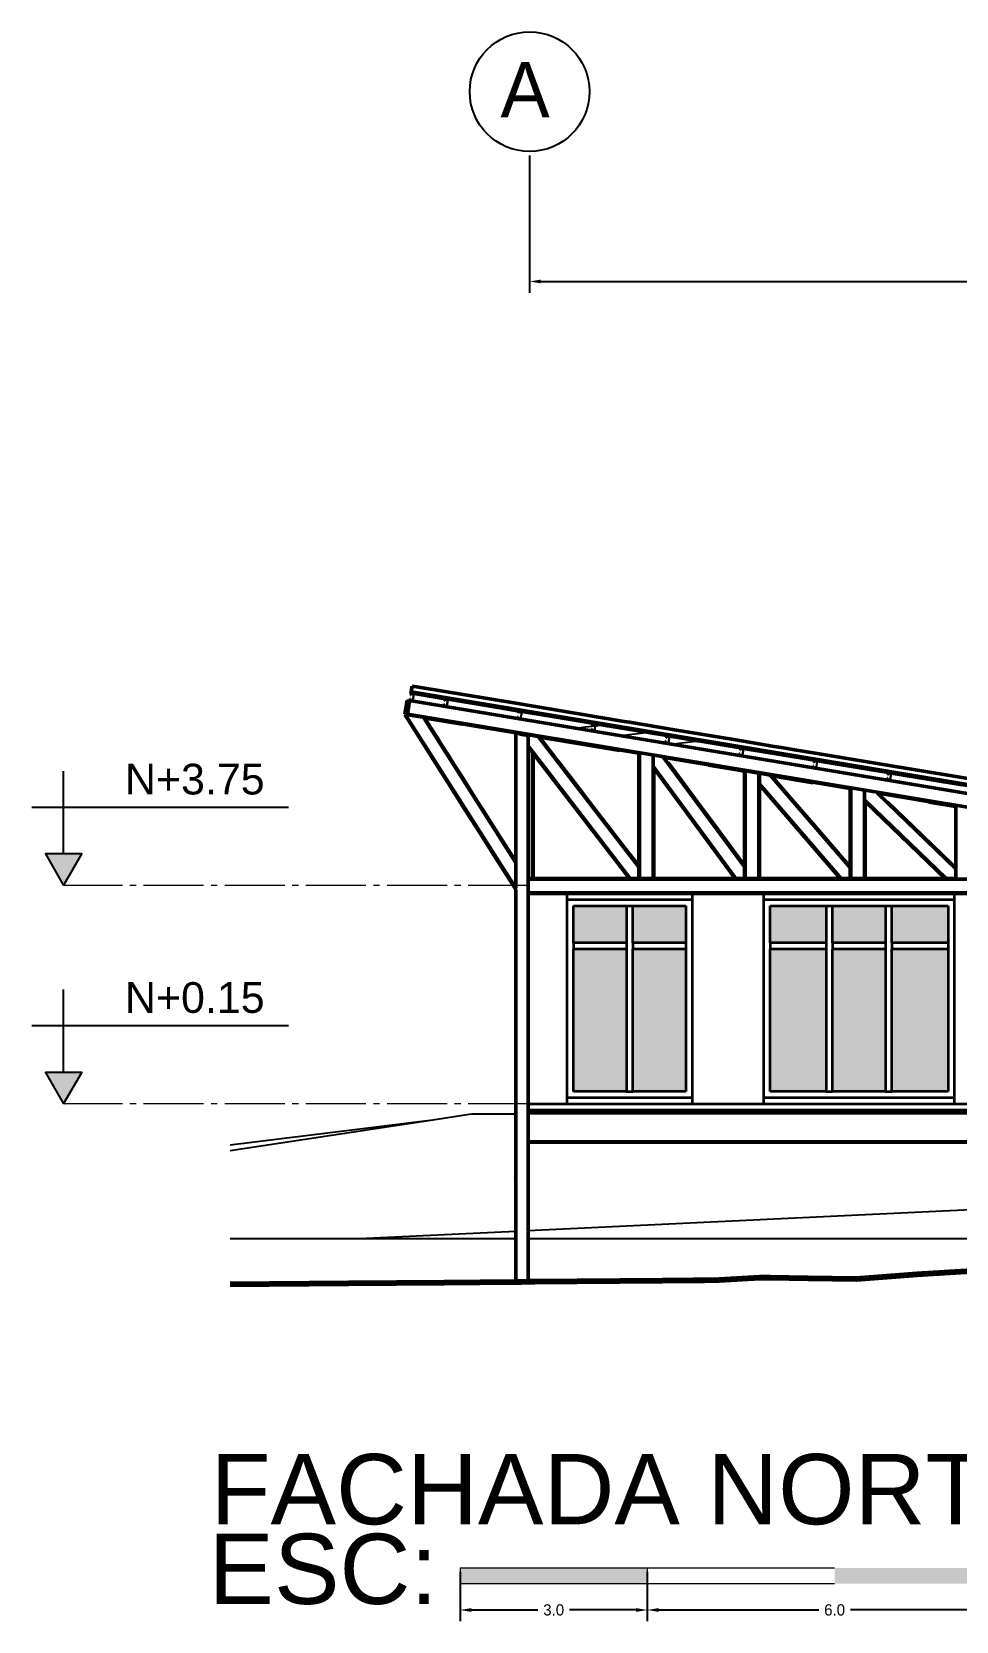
# Model space of a CAD drawing. Header units: metres. Extents: x -57 to 501, y 45 to 307.
# Drawn here: x 110.39 to 125.2, y 58.79 to 84.27 of the extents above; entities that cross this region are included whole.
import ezdxf

# ---------------------------------------------------------------- set-up
doc = ezdxf.new("R2010")
doc.units = ezdxf.units.M
doc.linetypes.add('ACAD_ISO04W100', pattern=[30, 24, -3, 0, -3])
doc.layers.add('Acotación', color=250, linetype='Continuous', lineweight=9)
doc.layers.add('Lámina', color=7, linetype='Continuous', lineweight=30)
doc.layers.add('atras', color=7, linetype='Continuous')
doc.styles.add('Anotativo', font='arial.ttf')
doc.dimstyles.get("Standard").update_dxf_attribs({"dimtxt": 0.18, "dimasz": 0.18, "dimexe": 0.18, "dimexo": 0.0625, "dimgap": 0.09, "dimtad": 0, "dimtih": 1, "dimtoh": 1, "dimdec": 1, "dimzin": 0, "dimdsep": 46, "dimtxsty": 'Standard', "dimcen": 0.09, "dimadec": 0, "dimazin": 0, "dimtfac": 1, "dimtdec": 1, "dimtofl": 0, "dimtmove": 0, "dimatfit": 3, "dimfxl": 1, "dimtolj": 1, "dimtzin": 0, "dimarcsym": 0})

# ---------------------------------------------------------------- blocks, each defined once
blk = doc.blocks.new('*D50')
at = {"layer": 'atras', "color": 0, "lineweight": -2, "transparency": 16777216}
for p, q in [((118.363, 82.285), (118.363, 80.084)), ((133.363, 82.285), (133.363, 80.084)), ((118.543, 80.264), (125.548, 80.264)), ((133.183, 80.264), (126.178, 80.264))]:
    blk.add_line(p, q, dxfattribs=at)
at = {"layer": 'atras', "color": 0, "transparency": 16777216}
for points in [[(118.543, 80.294), (118.543, 80.234), (118.363, 80.264)], [(133.183, 80.294), (133.183, 80.234), (133.363, 80.264)]]:
    blk.add_solid(points, dxfattribs=at)
at = {"layer": 'Defpoints', "color": 0, "transparency": 16777216}
for p in [(118.363, 82.348), (133.363, 82.348), (133.363, 80.264)]:
    blk.add_point(p, dxfattribs=at)
at = {"layer": 'atras', "color": 0, "transparency": 16777216, "insert": (125.863, 80.264), "char_height": 0.18, "attachment_point": 5}
blk.add_mtext('\\A1;15.0', dxfattribs=at)
blk = doc.blocks.new('*D92')
at = {"layer": 'Acotación', "color": 0, "lineweight": -2, "transparency": 16777216}
for p, q in [((117.249, 59.585), (117.249, 58.794)), ((120.249, 59.585), (120.249, 58.794)), ((117.429, 58.974), (118.494, 58.974)), ((120.069, 58.974), (119.004, 58.974))]:
    blk.add_line(p, q, dxfattribs=at)
at = {"layer": 'Acotación', "color": 0, "transparency": 16777216}
for points in [[(117.429, 59.004), (117.429, 58.944), (117.249, 58.974)], [(120.069, 59.004), (120.069, 58.944), (120.249, 58.974)]]:
    blk.add_solid(points, dxfattribs=at)
at = {"layer": 'Defpoints', "color": 0, "transparency": 16777216}
for p in [(117.249, 59.648), (120.249, 59.648), (120.249, 58.974)]:
    blk.add_point(p, dxfattribs=at)
at = {"layer": 'Acotación', "color": 0, "transparency": 16777216, "insert": (118.749, 58.974), "char_height": 0.18, "attachment_point": 5}
blk.add_mtext('\\A1;3.0', dxfattribs=at)
blk = doc.blocks.new('*D93')
at = {"layer": 'Acotación', "color": 0, "lineweight": -2, "transparency": 16777216}
for p, q in [((120.249, 59.335), (120.249, 58.794)), ((126.249, 59.335), (126.249, 58.794)), ((120.429, 58.974), (122.994, 58.974)), ((126.069, 58.974), (123.504, 58.974))]:
    blk.add_line(p, q, dxfattribs=at)
at = {"layer": 'Acotación', "color": 0, "transparency": 16777216}
for points in [[(120.429, 59.004), (120.429, 58.944), (120.249, 58.974)], [(126.069, 59.004), (126.069, 58.944), (126.249, 58.974)]]:
    blk.add_solid(points, dxfattribs=at)
at = {"layer": 'Defpoints', "color": 0, "transparency": 16777216}
for p in [(120.249, 59.398), (126.249, 59.398), (126.249, 58.974)]:
    blk.add_point(p, dxfattribs=at)
at = {"layer": 'Acotación', "color": 0, "transparency": 16777216, "insert": (123.249, 58.974), "char_height": 0.18, "attachment_point": 5}
blk.add_mtext('\\A1;6.0', dxfattribs=at)

msp = doc.modelspace()

# ---------------------------------------------------------------- hatches: boundary and pattern name
h = msp.add_hatch(color=256)
h.dxf.hatch_style = 1
h.set_gradient(color1=(147, 149, 152), name='HEMISPHERICAL')
h.paths.add_polyline_path([(119.916, 70.258), (119.066, 70.258), (119.066, 69.664), (119.916, 69.664)])
h.paths.add_polyline_path([(120.866, 70.258), (120.016, 70.258), (120.016, 69.664), (120.866, 69.664)])
h.paths.add_polyline_path([(119.916, 69.564), (119.066, 69.564), (119.066, 67.284), (119.916, 67.284)])
h.paths.add_polyline_path([(120.866, 69.564), (120.016, 69.564), (120.016, 67.284), (120.866, 67.284)])
h.paths.add_polyline_path([(123.116, 70.258), (122.216, 70.258), (122.216, 69.664), (123.116, 69.664)])
h.paths.add_polyline_path([(124.066, 70.258), (123.216, 70.258), (123.216, 69.664), (124.066, 69.664)])
h.paths.add_polyline_path([(123.116, 69.564), (122.216, 69.564), (122.216, 67.284), (123.116, 67.284)])
h.paths.add_polyline_path([(124.066, 69.564), (123.216, 69.564), (123.216, 67.284), (124.066, 67.284)])
h.paths.add_polyline_path([(125.066, 70.258), (124.166, 70.258), (124.166, 69.664), (125.066, 69.664)])
h.paths.add_polyline_path([(125.066, 69.564), (124.166, 69.564), (124.166, 67.284), (125.066, 67.284)])
h.paths.add_polyline_path([(127.316, 70.258), (126.416, 70.258), (126.416, 69.664), (127.316, 69.664)])
h.paths.add_polyline_path([(127.316, 69.564), (126.416, 69.564), (126.416, 67.284), (127.316, 67.284)])
h.paths.add_polyline_path([(128.266, 70.258), (127.416, 70.258), (127.416, 69.664), (128.266, 69.664)])
h.paths.add_polyline_path([(128.266, 69.564), (127.416, 69.564), (127.416, 67.284), (128.266, 67.284)])
h.paths.add_polyline_path([(129.266, 70.258), (128.366, 70.258), (128.366, 69.664), (129.266, 69.664)])
h.paths.add_polyline_path([(129.266, 69.564), (128.366, 69.564), (128.366, 67.284), (129.266, 67.284)])
h.paths.add_polyline_path([(131.466, 70.258), (130.616, 70.258), (130.616, 69.664), (131.466, 69.664)])
h.paths.add_polyline_path([(131.466, 69.564), (130.616, 69.564), (130.616, 67.284), (131.466, 67.284)])
h.paths.add_polyline_path([(132.416, 70.258), (131.566, 70.258), (131.566, 69.664), (132.416, 69.664)])
h.paths.add_polyline_path([(132.416, 69.564), (131.566, 69.564), (131.566, 67.284), (132.416, 67.284)])
at = {"layer": 'Acotación'}
h = msp.add_hatch(color=256, dxfattribs=at)
h.dxf.hatch_style = 1
h.paths.add_polyline_path([(120.249, 59.648), (117.249, 59.648), (117.249, 59.398), (120.249, 59.398)])
h.paths.add_polyline_path([(126.249, 59.648), (123.249, 59.648), (123.249, 59.398), (126.249, 59.398)])
at = {"layer": 'atras', "true_color": 0x939598}
h = msp.add_hatch(color=252, dxfattribs=at)
h.dxf.hatch_style = 1
h.paths.add_polyline_path([(111.192, 71.09), (110.607, 71.09), (110.899, 70.584)])
h = msp.add_hatch(color=252, dxfattribs=at)
h.dxf.hatch_style = 1
h.paths.add_polyline_path([(111.192, 67.59), (110.607, 67.59), (110.899, 67.084)])

# ---------------------------------------------------------------- linework, layer by layer
for p, q in [((116.455, 73.633), (116.46, 73.657)), ((116.455, 73.633), (116.46, 73.632)), ((116.46, 73.657), (116.462, 73.673)), ((116.46, 73.657), (116.509, 73.649)), ((116.46, 73.632), (116.464, 73.652)), ((116.465, 73.688), (116.462, 73.673)), ((116.464, 73.652), (116.503, 73.645)), ((116.503, 73.645), (116.488, 73.556)), ((116.509, 73.649), (116.492, 73.551)), ((116.509, 73.649), (116.6, 73.634)), ((116.6, 73.634), (117.004, 73.567)), ((116.403, 73.559), (116.401, 73.549)), ((116.401, 73.549), (116.44, 73.543)), ((116.403, 73.559), (116.442, 73.552)), ((116.441, 73.549), (116.44, 73.543)), ((116.442, 73.552), (116.441, 73.549)), ((116.443, 73.559), (116.442, 73.552)), ((116.443, 73.559), (116.447, 73.583)), ((116.492, 73.551), (116.443, 73.559)), ((116.452, 73.583), (116.447, 73.583)), ((116.449, 73.563), (116.452, 73.583)), ((116.488, 73.556), (116.449, 73.563)), ((116.492, 73.551), (116.612, 73.531)), ((116.612, 73.531), (116.987, 73.468)), ((116.987, 73.468), (116.991, 73.493)), ((117.037, 73.46), (116.987, 73.468)), ((116.996, 73.492), (116.991, 73.493)), ((116.993, 73.472), (116.996, 73.492)), ((117.033, 73.466), (116.993, 73.472)), ((117, 73.542), (117.004, 73.567)), ((117, 73.542), (117.005, 73.541)), ((117.004, 73.567), (117.053, 73.558)), ((117.005, 73.541), (117.008, 73.561)), ((117.008, 73.561), (117.047, 73.554)), ((117.047, 73.554), (117.033, 73.466)), ((117.053, 73.558), (117.037, 73.46)), ((117.037, 73.46), (117.714, 73.347)), ((117.053, 73.558), (117.889, 73.419)), ((117.889, 73.419), (118.187, 73.369)), ((118.183, 73.345), (118.187, 73.369)), ((118.187, 73.369), (118.237, 73.361)), ((118.188, 73.344), (118.192, 73.364)), ((118.192, 73.364), (118.231, 73.357)), ((118.237, 73.361), (118.22, 73.263)), ((118.237, 73.361), (118.663, 73.29)), ((116.365, 73.332), (116.364, 73.322)), ((116.364, 73.322), (116.405, 73.315)), ((116.377, 73.32), (116.364, 73.322)), ((116.364, 73.322), (116.364, 73.322)), ((116.364, 73.322), (116.364, 73.322)), ((116.364, 73.322), (116.364, 73.322)), ((116.364, 73.322), (116.364, 73.322)), ((116.364, 73.322), (116.364, 73.322)), ((116.364, 73.322), (116.364, 73.322)), ((116.364, 73.322), (116.364, 73.322)), ((116.364, 73.322), (116.364, 73.322)), ((116.364, 73.322), (116.364, 73.322)), ((116.365, 73.332), (116.404, 73.325)), ((116.405, 73.315), (116.377, 73.32)), ((116.404, 73.325), (116.405, 73.332)), ((116.404, 73.322), (116.404, 73.325)), ((116.404, 73.322), (116.414, 73.32)), ((116.404, 73.322), (116.405, 73.315)), ((116.405, 73.315), (116.405, 73.315)), ((116.65, 73.281), (116.66, 73.279)), ((116.66, 73.279), (116.662, 73.272)), ((116.669, 73.271), (116.662, 73.272)), ((116.662, 73.272), (116.662, 73.272)), ((116.682, 73.269), (116.669, 73.271)), ((117.283, 73.169), (118.142, 73.026)), ((117.714, 73.347), (118.171, 73.271)), ((118.171, 73.271), (118.175, 73.295)), ((118.22, 73.263), (118.171, 73.271)), ((118.18, 73.295), (118.175, 73.295)), ((118.177, 73.275), (118.18, 73.295)), ((118.216, 73.268), (118.177, 73.275)), ((118.183, 73.345), (118.188, 73.344)), ((118.231, 73.357), (118.216, 73.268)), ((118.22, 73.263), (118.6, 73.199)), ((118.6, 73.199), (119.151, 73.107)), ((118.663, 73.29), (119.333, 73.179)), ((119.256, 73.12), (119.151, 73.107)), ((119.151, 73.107), (119.355, 73.073)), ((119.411, 73.137), (119.256, 73.12)), ((119.333, 73.179), (119.371, 73.172)), ((119.367, 73.147), (119.371, 73.172)), ((119.367, 73.147), (119.372, 73.147)), ((119.371, 73.172), (119.42, 73.164)), ((119.372, 73.147), (119.375, 73.166)), ((119.375, 73.166), (119.415, 73.16)), ((119.411, 73.137), (119.4, 73.071)), ((119.416, 73.138), (119.404, 73.065)), ((119.415, 73.16), (119.411, 73.137)), ((119.42, 73.164), (119.416, 73.138)), ((119.512, 73.149), (119.416, 73.138)), ((119.42, 73.164), (119.512, 73.149)), ((119.512, 73.149), (120.229, 73.029)), ((118.141, 73.022), (118.142, 73.026)), ((118.141, 73.022), (118.141, 73.022)), ((118.141, 73.022), (118.181, 73.016)), ((118.142, 73.026), (118.143, 73.032)), ((118.191, 73.014), (118.181, 73.016)), ((118.181, 73.016), (118.181, 73.016)), ((119.355, 73.073), (119.359, 73.098)), ((119.404, 73.065), (119.355, 73.073)), ((119.364, 73.097), (119.359, 73.098)), ((119.36, 73.078), (119.364, 73.097)), ((119.4, 73.071), (119.36, 73.078)), ((119.404, 73.065), (119.868, 72.988)), ((120.229, 73.029), (119.868, 72.988)), ((119.868, 72.988), (120.538, 72.876)), ((120.229, 73.029), (120.555, 72.975)), ((120.538, 72.876), (120.542, 72.901)), ((120.588, 72.868), (120.538, 72.876)), ((120.547, 72.9), (120.542, 72.901)), ((120.544, 72.88), (120.547, 72.9)), ((120.584, 72.874), (120.544, 72.88)), ((120.551, 72.95), (120.555, 72.975)), ((120.551, 72.95), (120.556, 72.949)), ((120.555, 72.975), (120.604, 72.967)), ((120.556, 72.949), (120.559, 72.969)), ((120.559, 72.969), (120.598, 72.963)), ((120.598, 72.963), (120.584, 72.874)), ((120.604, 72.967), (120.588, 72.868)), ((120.588, 72.868), (120.673, 72.854)), ((120.604, 72.967), (121.023, 72.897)), ((120.673, 72.854), (121.023, 72.897)), ((120.673, 72.854), (120.741, 72.843)), ((121.023, 72.897), (121.044, 72.893)), ((121.044, 72.893), (121.062, 72.89)), ((121.062, 72.89), (121.738, 72.778)), ((119.811, 72.748), (119.992, 72.717)), ((119.992, 72.717), (120.074, 72.704)), ((120.084, 72.702), (120.074, 72.704)), ((120.084, 72.702), (120.114, 72.697)), ((120.124, 72.702), (120.114, 72.704)), ((120.114, 72.697), (120.114, 72.704)), ((120.124, 72.702), (120.344, 72.665)), ((120.354, 72.664), (120.344, 72.665)), ((120.354, 72.478), (120.354, 72.664)), ((120.354, 72.664), (120.51, 72.638)), ((120.51, 72.638), (120.524, 72.635)), ((120.524, 72.635), (120.53, 72.628)), ((120.53, 72.628), (120.776, 72.587)), ((120.53, 72.628), (120.582, 72.557)), ((120.741, 72.843), (120.791, 72.834)), ((120.791, 72.834), (121.563, 72.706)), ((121.563, 72.706), (121.722, 72.679)), ((121.722, 72.679), (121.726, 72.704)), ((121.771, 72.671), (121.722, 72.679)), ((121.731, 72.703), (121.726, 72.704)), ((121.728, 72.683), (121.731, 72.703)), ((121.767, 72.676), (121.728, 72.683)), ((121.734, 72.753), (121.738, 72.778)), ((121.734, 72.753), (121.739, 72.752)), ((121.738, 72.778), (121.788, 72.769)), ((121.739, 72.752), (121.743, 72.772)), ((121.743, 72.772), (121.782, 72.765)), ((121.777, 72.738), (121.767, 72.676)), ((121.783, 72.739), (121.771, 72.671)), ((121.771, 72.671), (121.854, 72.657)), ((121.782, 72.765), (121.777, 72.738)), ((121.788, 72.769), (121.783, 72.739)), ((121.788, 72.769), (121.882, 72.754)), ((121.854, 72.657), (122.148, 72.608)), ((121.882, 72.754), (122.108, 72.716)), ((122.108, 72.716), (122.337, 72.678)), ((122.148, 72.608), (122.906, 72.482)), ((122.337, 72.678), (122.922, 72.58)), ((120.354, 72.462), (120.354, 72.478)), ((120.776, 72.587), (121.227, 72.512)), ((122.906, 72.482), (122.91, 72.506)), ((122.955, 72.473), (122.906, 72.482)), ((122.915, 72.506), (122.91, 72.506)), ((122.911, 72.486), (122.915, 72.506)), ((122.938, 72.481), (122.911, 72.486)), ((122.918, 72.556), (122.922, 72.58)), ((122.918, 72.556), (122.923, 72.555)), ((122.922, 72.58), (122.971, 72.572)), ((122.923, 72.555), (122.926, 72.575)), ((122.926, 72.575), (122.95, 72.571)), ((122.951, 72.479), (122.938, 72.481)), ((122.95, 72.571), (122.966, 72.568)), ((122.966, 72.568), (122.951, 72.479)), ((122.971, 72.572), (122.955, 72.473)), ((122.955, 72.473), (123.693, 72.351)), ((122.971, 72.572), (123.841, 72.427)), ((123.693, 72.351), (124.089, 72.284)), ((123.841, 72.427), (124.106, 72.383)), ((124.102, 72.358), (124.106, 72.383)), ((124.102, 72.358), (124.107, 72.358)), ((124.106, 72.383), (124.155, 72.375)), ((124.107, 72.358), (124.11, 72.377)), ((124.11, 72.377), (124.149, 72.371)), ((124.149, 72.371), (124.135, 72.282)), ((124.155, 72.375), (124.139, 72.276)), ((124.155, 72.375), (125.289, 72.186)), ((122.906, 72.232), (123.328, 72.161)), ((123.328, 72.161), (123.459, 72.139)), ((123.459, 72.139), (123.469, 72.138)), ((123.469, 72.138), (123.499, 72.133)), ((123.499, 72.139), (123.509, 72.138)), ((123.499, 72.133), (123.499, 72.139)), ((123.509, 72.138), (123.729, 72.101)), ((123.729, 72.101), (123.739, 72.099)), ((123.739, 71.946), (123.739, 72.099)), ((123.739, 72.099), (123.931, 72.068)), ((124.089, 72.284), (124.093, 72.309)), ((124.139, 72.276), (124.089, 72.284)), ((124.098, 72.308), (124.093, 72.309)), ((124.095, 72.288), (124.098, 72.308)), ((124.135, 72.282), (124.095, 72.288)), ((124.139, 72.276), (125.273, 72.087)), ((123.739, 71.933), (123.739, 71.946)), ((123.739, 71.908), (123.739, 71.933)), ((123.739, 71.894), (123.739, 71.908)), ((123.931, 72.068), (123.948, 72.065)), ((123.948, 72.065), (123.956, 72.057)), ((123.956, 72.057), (124.764, 71.922)), ((123.956, 72.057), (124.096, 71.922)), ((118.141, 70.521), (118.141, 70.539)), ((122.116, 70.454), (120.966, 70.454)), ((126.316, 70.454), (125.166, 70.454)), ((118.141, 66.989), (118.141, 66.973)), ((118.141, 66.973), (118.141, 66.97)), ((118.141, 66.97), (118.141, 66.967)), ((118.141, 66.967), (118.141, 66.965)), ((118.141, 66.965), (118.141, 66.965)), ((133.141, 66.958), (118.341, 66.958)), ((118.341, 66.458), (118.805, 66.458)), ((118.805, 66.458), (120.795, 66.458)), ((120.795, 66.458), (121.612, 66.458)), ((121.612, 66.458), (124.694, 66.458)), ((124.694, 66.458), (125.51, 66.458)), ((118.141, 65.032), (118.141, 65.041)), ((118.341, 65.042), (118.341, 65.051))]:
    msp.add_line(p, q)
at = {"lineweight": 50}
for p, q in [((116.48, 73.781), (116.46, 73.663)), ((116.48, 73.781), (116.46, 73.663)), ((116.48, 73.781), (116.46, 73.663)), ((116.48, 73.781), (116.46, 73.663)), ((116.48, 73.781), (116.46, 73.663)), ((116.462, 73.673), (133.684, 70.802)), ((116.465, 73.688), (116.48, 73.781)), ((116.465, 73.688), (133.686, 70.817)), ((116.584, 73.764), (116.48, 73.781)), ((118.109, 73.51), (116.584, 73.764)), ((116.401, 73.549), (116.365, 73.332)), ((116.44, 73.543), (116.405, 73.332)), ((116.441, 73.549), (133.548, 70.698)), ((118.743, 73.404), (118.109, 73.51)), ((119.468, 73.283), (118.743, 73.404)), ((116.364, 73.322), (116.427, 73.222)), ((116.377, 73.32), (116.42, 73.251)), ((116.405, 73.332), (132.208, 70.698)), ((116.414, 73.32), (116.65, 73.281)), ((116.42, 73.251), (118.141, 70.539)), ((116.42, 73.251), (116.427, 73.222)), ((116.427, 73.222), (116.887, 72.497)), ((116.66, 73.279), (118.143, 73.032)), ((116.662, 73.272), (117.283, 73.169)), ((116.669, 73.271), (118.141, 70.95)), ((116.682, 73.269), (116.857, 72.993)), ((119.876, 73.215), (119.468, 73.283)), ((119.966, 73.2), (119.876, 73.215)), ((120.684, 73.081), (119.966, 73.2)), ((116.857, 72.993), (116.902, 72.922)), ((116.902, 72.922), (116.944, 72.856)), ((116.944, 72.856), (117.063, 72.668)), ((118.141, 72.992), (118.141, 73.022)), ((118.141, 72.791), (118.141, 72.992)), ((118.143, 73.032), (118.343, 72.999)), ((118.241, 73.006), (118.191, 73.014)), ((118.241, 73.006), (118.341, 72.989)), ((118.341, 72.989), (118.343, 72.999)), ((118.341, 72.82), (118.341, 72.989)), ((118.343, 72.999), (118.502, 72.972)), ((118.502, 72.972), (120.114, 70.879)), ((118.502, 72.972), (118.517, 72.97)), ((118.517, 72.97), (120.114, 72.704)), ((118.517, 72.97), (118.522, 72.962)), ((118.522, 72.962), (118.977, 72.886)), ((118.522, 72.962), (118.613, 72.845)), ((118.977, 72.886), (119.811, 72.748)), ((121.637, 72.922), (120.684, 73.081)), ((122.283, 72.814), (121.637, 72.922)), ((117.063, 72.668), (117.157, 72.52)), ((118.141, 72.576), (118.141, 72.791)), ((118.341, 72.82), (119.975, 70.698)), ((118.341, 72.804), (118.341, 72.82)), ((118.341, 70.698), (118.341, 72.804)), ((118.341, 72.804), (118.411, 72.713)), ((118.411, 70.698), (118.411, 72.713)), ((118.411, 72.713), (118.421, 72.7)), ((118.421, 72.664), (118.421, 72.7)), ((118.421, 72.7), (119.962, 70.698)), ((118.421, 72.648), (118.421, 72.664)), ((118.421, 72.592), (118.421, 72.648)), ((118.613, 72.845), (118.785, 72.621)), ((118.785, 72.621), (118.857, 72.528)), ((120.114, 70.895), (120.114, 72.697)), ((120.124, 70.698), (120.124, 72.702)), ((120.344, 70.698), (120.344, 72.665)), ((120.51, 72.638), (121.806, 70.883)), ((120.524, 72.635), (121.806, 72.422)), ((122.428, 72.79), (122.283, 72.814)), ((122.574, 72.766), (122.428, 72.79)), ((122.967, 72.7), (122.574, 72.766)), ((124.027, 72.524), (122.967, 72.7)), ((116.887, 72.497), (116.895, 72.485)), ((116.895, 72.485), (117.025, 72.28)), ((117.157, 72.52), (117.157, 72.519)), ((117.157, 72.519), (117.277, 72.33)), ((118.141, 72.503), (118.141, 72.576)), ((118.141, 72.408), (118.141, 72.503)), ((118.141, 72.287), (118.141, 72.408)), ((118.421, 72.559), (118.421, 72.592)), ((118.421, 72.455), (118.421, 72.559)), ((118.421, 72.345), (118.421, 72.455)), ((118.421, 72.231), (118.421, 72.345)), ((118.857, 72.528), (118.919, 72.447)), ((118.919, 72.447), (119.016, 72.321)), ((120.354, 72.478), (121.669, 70.698)), ((120.354, 72.462), (121.657, 70.698)), ((120.354, 72.424), (120.354, 72.462)), ((120.354, 72.408), (120.354, 72.424)), ((120.354, 72.309), (120.354, 72.408)), ((120.582, 72.557), (120.705, 72.39)), ((120.705, 72.39), (120.889, 72.142)), ((121.227, 72.512), (121.682, 72.436)), ((121.682, 72.436), (121.766, 72.422)), ((121.776, 72.42), (121.766, 72.422)), ((121.776, 72.42), (121.806, 72.415)), ((121.816, 72.42), (121.806, 72.422)), ((121.806, 72.415), (121.806, 72.422)), ((121.806, 70.9), (121.806, 72.415)), ((121.816, 70.698), (121.816, 72.42)), ((121.816, 72.42), (122.037, 72.383)), ((122.037, 70.698), (122.037, 72.383)), ((122.046, 72.382), (122.037, 72.383)), ((122.046, 72.213), (122.046, 72.382)), ((122.046, 72.382), (122.216, 72.353)), ((122.216, 72.353), (123.499, 70.867)), ((122.216, 72.353), (122.231, 72.351)), ((122.231, 72.351), (123.499, 72.139)), ((122.231, 72.351), (122.238, 72.343)), ((122.238, 72.343), (122.906, 72.232)), ((122.238, 72.343), (122.601, 71.922)), ((125.739, 72.238), (124.027, 72.524)), ((117.025, 72.28), (117.059, 72.227)), ((117.059, 72.227), (117.15, 72.082)), ((117.277, 72.33), (117.316, 72.27)), ((117.316, 72.27), (117.402, 72.134)), ((117.402, 72.134), (117.435, 72.082)), ((118.141, 72.189), (118.141, 72.287)), ((118.141, 71.922), (118.141, 72.189)), ((118.421, 71.922), (118.421, 72.231)), ((119.016, 72.321), (119.227, 72.047)), ((120.354, 71.944), (120.354, 72.309)), ((120.889, 72.142), (121.051, 71.922)), ((122.046, 72.213), (123.353, 70.698)), ((122.046, 72.198), (122.046, 72.213)), ((122.046, 72.198), (123.34, 70.698)), ((122.046, 72.167), (122.046, 72.198)), ((122.046, 72.152), (122.046, 72.167)), ((122.046, 71.922), (122.046, 72.152)), ((123.499, 70.882), (123.499, 72.133)), ((123.509, 70.698), (123.509, 72.138)), ((123.729, 70.698), (123.729, 72.101)), ((117.15, 72.082), (117.175, 72.043)), ((117.175, 72.043), (117.252, 71.922)), ((117.252, 71.922), (117.411, 71.671)), ((117.435, 72.082), (117.536, 71.922)), ((117.536, 71.922), (117.664, 71.721)), ((118.141, 71.815), (118.141, 71.922)), ((118.421, 71.87), (118.421, 71.922)), ((118.421, 71.83), (118.421, 71.87)), ((118.421, 71.625), (118.421, 71.83)), ((119.227, 72.047), (119.323, 71.922)), ((119.323, 71.922), (119.862, 71.221)), ((120.354, 71.922), (120.354, 71.944)), ((120.354, 71.898), (120.354, 71.922)), ((120.354, 71.087), (120.354, 71.898)), ((121.051, 71.922), (121.381, 71.475)), ((122.046, 71.201), (122.046, 71.922)), ((122.601, 71.922), (122.829, 71.659)), ((123.739, 71.946), (125.033, 70.698)), ((123.739, 71.933), (125.019, 70.698)), ((123.739, 71.71), (123.739, 71.894)), ((123.931, 72.068), (125.191, 70.851)), ((123.948, 72.065), (125.191, 71.857)), ((124.096, 71.922), (124.509, 71.523)), ((124.764, 71.922), (125.151, 71.857)), ((125.151, 71.857), (125.161, 71.856)), ((125.161, 71.856), (125.191, 71.851)), ((125.191, 71.857), (125.201, 71.856)), ((125.191, 71.851), (125.191, 71.857)), ((125.191, 70.865), (125.191, 71.851)), ((117.411, 71.671), (117.512, 71.513)), ((117.664, 71.721), (117.744, 71.594)), ((117.744, 71.594), (118.015, 71.168)), ((118.141, 71.732), (118.141, 71.815)), ((118.141, 71.31), (118.141, 71.732)), ((118.421, 70.922), (118.421, 71.625)), ((122.829, 71.659), (123.459, 70.928)), ((123.739, 71.465), (123.739, 71.71)), ((117.512, 71.513), (117.849, 70.982)), ((121.381, 71.475), (121.766, 70.954)), ((123.739, 70.922), (123.739, 71.465)), ((124.509, 71.523), (125.132, 70.922)), ((118.015, 71.168), (118.141, 70.969)), ((118.141, 70.969), (118.141, 71.31)), ((119.862, 71.221), (120.074, 70.947)), ((120.354, 70.929), (120.354, 71.087)), ((122.046, 70.922), (122.046, 71.201)), ((117.849, 70.982), (117.887, 70.922)), ((117.887, 70.922), (117.917, 70.875)), ((117.917, 70.875), (118.141, 70.521)), ((118.141, 70.95), (118.141, 70.969)), ((118.141, 70.539), (118.141, 70.95)), ((118.421, 70.698), (118.421, 70.922)), ((120.074, 70.947), (120.084, 70.934)), ((120.084, 70.934), (120.114, 70.895)), ((120.114, 70.895), (120.114, 70.879)), ((120.114, 70.879), (120.114, 70.698)), ((120.354, 70.922), (120.354, 70.929)), ((120.354, 70.698), (120.354, 70.922)), ((121.766, 70.954), (121.776, 70.941)), ((121.776, 70.941), (121.806, 70.9)), ((121.806, 70.9), (121.806, 70.883)), ((121.806, 70.883), (121.806, 70.698)), ((122.046, 70.698), (122.046, 70.922)), ((123.459, 70.928), (123.469, 70.917)), ((123.469, 70.917), (123.499, 70.882)), ((123.499, 70.882), (123.499, 70.867)), ((123.499, 70.867), (123.499, 70.698)), ((123.739, 70.698), (123.739, 70.922)), ((125.132, 70.922), (125.151, 70.903)), ((125.151, 70.903), (125.161, 70.894)), ((125.161, 70.894), (125.191, 70.865)), ((125.191, 70.865), (125.191, 70.851)), ((125.191, 70.851), (125.191, 70.698)), ((118.341, 70.688), (118.341, 70.698)), ((118.411, 70.698), (118.341, 70.698)), ((118.341, 70.688), (133.141, 70.688)), ((118.341, 70.468), (118.341, 70.688)), ((118.421, 70.698), (118.411, 70.698)), ((118.421, 70.698), (119.922, 70.698)), ((119.935, 70.698), (119.922, 70.698)), ((119.962, 70.698), (119.935, 70.698)), ((119.975, 70.698), (119.962, 70.698)), ((120.114, 70.698), (119.975, 70.698)), ((120.124, 70.698), (120.114, 70.698)), ((120.344, 70.698), (120.124, 70.698)), ((120.354, 70.698), (120.344, 70.698)), ((120.354, 70.698), (120.365, 70.698)), ((120.365, 70.698), (120.847, 70.698)), ((120.847, 70.698), (121.617, 70.698)), ((121.629, 70.698), (121.617, 70.698)), ((121.657, 70.698), (121.629, 70.698)), ((121.669, 70.698), (121.657, 70.698)), ((121.806, 70.698), (121.669, 70.698)), ((121.816, 70.698), (121.806, 70.698)), ((122.037, 70.698), (121.816, 70.698)), ((122.046, 70.698), (122.037, 70.698)), ((122.046, 70.698), (122.678, 70.698)), ((122.678, 70.698), (123.2, 70.698)), ((123.2, 70.698), (123.3, 70.698)), ((123.313, 70.698), (123.3, 70.698)), ((123.34, 70.698), (123.313, 70.698)), ((123.353, 70.698), (123.34, 70.698)), ((123.499, 70.698), (123.353, 70.698)), ((123.509, 70.698), (123.499, 70.698)), ((123.729, 70.698), (123.509, 70.698)), ((123.739, 70.698), (123.729, 70.698)), ((123.739, 70.698), (124.791, 70.698)), ((124.791, 70.698), (124.979, 70.698)), ((124.993, 70.698), (124.979, 70.698)), ((125.019, 70.698), (124.993, 70.698)), ((125.033, 70.698), (125.019, 70.698)), ((125.191, 70.698), (125.033, 70.698)), ((125.201, 70.698), (125.191, 70.698)), ((118.141, 70.008), (118.141, 70.521)), ((118.341, 70.458), (118.341, 70.468)), ((118.341, 70.468), (133.141, 70.468)), ((118.341, 70.458), (133.141, 70.458)), ((118.341, 70.454), (118.341, 70.458)), ((118.966, 70.454), (118.341, 70.454)), ((118.341, 67.084), (118.341, 70.454)), ((118.141, 70.008), (118.141, 69.808)), ((118.141, 69.808), (118.141, 69.017)), ((118.141, 69.017), (118.141, 68.922)), ((118.141, 68.922), (118.141, 68.876)), ((118.141, 68.876), (118.141, 67.922)), ((118.141, 67.922), (118.141, 67.167)), ((118.141, 67.167), (118.141, 67.152)), ((118.141, 67.152), (118.141, 67.084)), ((118.141, 67.084), (118.141, 67.039)), ((118.141, 67.084), (118.141, 66.964)), ((118.141, 67.084), (118.141, 66.964)), ((118.141, 67.084), (118.141, 66.964)), ((118.141, 67.039), (118.141, 67.03)), ((118.141, 66.989), (118.141, 67.03)), ((118.341, 66.989), (118.341, 67.084)), ((118.141, 66.958), (118.141, 66.965)), ((118.141, 66.964), (118.141, 66.958)), ((118.141, 66.964), (118.141, 66.958)), ((118.141, 66.964), (118.141, 66.958)), ((118.141, 66.958), (118.141, 66.915)), ((118.141, 66.915), (118.141, 65.949)), ((118.341, 66.973), (118.341, 66.989)), ((118.341, 66.973), (133.141, 66.973)), ((118.341, 66.958), (118.341, 66.973)), ((118.341, 66.942), (118.341, 66.958)), ((118.341, 66.942), (133.141, 66.942)), ((118.341, 66.474), (118.341, 66.942)), ((118.341, 66.474), (133.141, 66.474)), ((118.341, 66.458), (118.341, 66.474)), ((118.341, 66.359), (118.341, 66.458)), ((118.341, 65.922), (118.341, 66.359)), ((118.137, 65.922), (118.141, 65.906)), ((118.141, 65.949), (118.141, 65.906)), ((118.141, 65.779), (118.141, 65.906)), ((118.141, 65.763), (118.141, 65.779)), ((118.141, 65.741), (118.141, 65.763)), ((118.141, 65.712), (118.141, 65.741)), ((118.341, 65.79), (118.341, 65.922)), ((118.341, 65.776), (118.341, 65.79)), ((118.341, 65.756), (118.341, 65.776)), ((118.341, 65.729), (118.341, 65.756)), ((118.341, 65.577), (118.341, 65.729)), ((118.141, 65.546), (118.141, 65.712)), ((118.141, 65.413), (118.141, 65.546)), ((118.341, 65.437), (118.341, 65.577)), ((118.141, 65.327), (118.141, 65.413)), ((118.141, 65.218), (118.141, 65.327)), ((118.141, 65.158), (118.141, 65.218)), ((118.341, 65.347), (118.341, 65.437)), ((118.341, 65.242), (118.341, 65.347)), ((118.341, 65.177), (118.341, 65.242)), ((118.141, 65.041), (118.141, 65.158)), ((118.141, 64.922), (118.141, 65.032)), ((118.341, 65.051), (118.341, 65.177)), ((118.341, 64.922), (118.341, 65.042)), ((118.141, 64.566), (118.141, 64.922)), ((118.341, 64.573), (118.341, 64.922)), ((118.141, 64.559), (118.141, 64.566)), ((118.141, 64.534), (118.141, 64.559)), ((118.141, 64.521), (118.141, 64.534)), ((118.141, 64.234), (118.141, 64.521)), ((118.341, 64.566), (118.341, 64.573)), ((118.341, 64.541), (118.341, 64.566)), ((118.341, 64.528), (118.341, 64.541)), ((118.341, 64.236), (118.341, 64.528))]:
    msp.add_line(p, q, dxfattribs=at)
at = {"lineweight": 35}
for p, q in [((118.966, 70.358), (118.966, 70.454)), ((118.966, 70.358), (120.966, 70.358)), ((118.966, 67.184), (118.966, 70.358)), ((120.966, 70.454), (120.966, 70.358)), ((120.966, 70.358), (120.966, 67.184)), ((122.116, 70.358), (122.116, 70.454)), ((122.116, 67.184), (122.116, 70.358)), ((122.116, 70.358), (125.166, 70.358)), ((125.166, 70.454), (125.166, 70.358)), ((125.166, 70.358), (125.166, 67.184)), ((119.066, 69.664), (119.066, 70.258)), ((119.066, 70.258), (119.916, 70.258)), ((119.916, 70.258), (120.016, 70.258)), ((119.916, 70.258), (119.916, 69.664)), ((120.016, 69.664), (120.016, 70.258)), ((120.016, 70.258), (120.866, 70.258)), ((120.866, 70.258), (120.866, 69.664)), ((122.216, 69.664), (122.216, 70.258)), ((122.216, 70.258), (123.116, 70.258)), ((123.116, 70.258), (123.216, 70.258)), ((123.116, 70.258), (123.116, 69.664)), ((123.216, 70.258), (124.066, 70.258)), ((123.216, 69.664), (123.216, 70.258)), ((124.066, 70.258), (124.166, 70.258)), ((124.066, 70.258), (124.066, 69.664)), ((124.166, 69.664), (124.166, 70.258)), ((124.166, 70.258), (125.066, 70.258)), ((125.066, 70.258), (125.066, 69.664)), ((119.916, 69.664), (119.066, 69.664)), ((119.066, 69.664), (119.066, 69.564)), ((119.916, 69.564), (119.066, 69.564)), ((119.066, 67.284), (119.066, 69.564)), ((119.916, 69.664), (119.916, 69.564)), ((119.916, 69.564), (119.916, 67.284)), ((120.866, 69.664), (120.016, 69.664)), ((120.016, 69.664), (120.016, 69.564)), ((120.866, 69.564), (120.016, 69.564)), ((120.016, 67.284), (120.016, 69.564)), ((120.866, 69.664), (120.866, 69.564)), ((120.866, 69.564), (120.866, 67.284)), ((123.116, 69.664), (122.216, 69.664)), ((122.216, 69.664), (122.216, 69.564)), ((123.116, 69.564), (122.216, 69.564)), ((122.216, 67.284), (122.216, 69.564)), ((123.116, 69.664), (123.116, 69.564)), ((123.116, 69.564), (123.116, 67.284)), ((124.066, 69.664), (123.216, 69.664)), ((123.216, 69.664), (123.216, 69.564)), ((124.066, 69.564), (123.216, 69.564)), ((123.216, 67.284), (123.216, 69.564)), ((124.066, 69.664), (124.066, 69.564)), ((124.066, 69.564), (124.066, 67.284)), ((125.066, 69.664), (124.166, 69.664)), ((124.166, 69.664), (124.166, 69.564)), ((125.066, 69.564), (124.166, 69.564)), ((124.166, 67.284), (124.166, 69.564)), ((125.066, 69.664), (125.066, 69.564)), ((125.066, 69.564), (125.066, 67.284)), ((119.916, 67.284), (119.066, 67.284)), ((119.916, 67.284), (120.016, 67.284)), ((120.866, 67.284), (120.016, 67.284)), ((123.116, 67.284), (122.216, 67.284)), ((123.116, 67.284), (123.216, 67.284)), ((124.066, 67.284), (123.216, 67.284)), ((124.066, 67.284), (124.166, 67.284)), ((125.066, 67.284), (124.166, 67.284)), ((118.341, 67.084), (118.966, 67.084)), ((120.966, 67.184), (118.966, 67.184)), ((118.966, 67.084), (118.966, 67.184)), ((118.966, 67.084), (120.966, 67.084)), ((120.966, 67.184), (120.966, 67.084)), ((120.966, 67.084), (122.116, 67.084)), ((125.166, 67.184), (122.116, 67.184)), ((122.116, 67.084), (122.116, 67.184)), ((122.116, 67.084), (125.166, 67.084)), ((125.166, 67.184), (125.166, 67.084)), ((125.166, 67.084), (126.316, 67.084)), ((118.341, 66.989), (133.141, 66.989))]:
    msp.add_line(p, q, dxfattribs=at)
at = {"color": 9, "true_color": 0xc7c8ca}
for p, q in [((116.813, 66.826), (113.567, 66.423)), ((116.813, 66.826), (113.567, 66.333)), ((117.396, 66.914), (116.813, 66.826)), ((117.445, 66.922), (117.396, 66.914)), ((117.455, 66.922), (117.445, 66.922)), ((118.141, 66.922), (117.455, 66.922)), ((129.966, 65.603), (118.341, 65.051)), ((118.141, 65.041), (115.635, 64.922)), ((114.095, 64.922), (113.567, 64.922)), ((115.635, 64.922), (114.095, 64.922)), ((115.845, 64.922), (115.635, 64.922)), ((118.141, 64.922), (115.845, 64.922)), ((126.885, 64.922), (118.341, 64.922))]:
    msp.add_line(p, q, dxfattribs=at)
at = {"layer": 'Acotación', "color": 252, "linetype": 'ACAD_ISO04W100', "ltscale": 0.04, "true_color": 0x939598}
for p, q in [((118.341, 70.584), (110.899, 70.584)), ((118.341, 67.084), (110.899, 67.084))]:
    msp.add_line(p, q, dxfattribs=at)
at = {"layer": 'Acotación'}
for p, q in [((117.249, 59.648), (120.249, 59.648)), ((117.249, 59.648), (117.249, 59.398)), ((120.249, 59.648), (123.249, 59.648)), ((120.249, 59.648), (120.249, 59.398)), ((117.249, 59.398), (120.249, 59.398)), ((120.249, 59.398), (123.249, 59.398))]:
    msp.add_line(p, q, dxfattribs=at)
at = {"layer": 'atras', "color": 252, "true_color": 0x939598}
for p, q in [((110.899, 71.09), (110.899, 72.415)), ((110.39, 71.838), (114.503, 71.838)), ((110.899, 67.59), (110.899, 68.915)), ((110.39, 68.338), (114.503, 68.338))]:
    msp.add_line(p, q, dxfattribs=at)
at = {"layer": 'atras', "lineweight": 80}
for p, q in [((113.567, 64.193), (115.463, 64.21)), ((115.463, 64.21), (116.994, 64.224)), ((116.994, 64.224), (118.141, 64.234)), ((118.141, 64.234), (118.241, 64.235)), ((118.241, 64.235), (118.341, 64.236)), ((118.341, 64.236), (118.448, 64.237)), ((118.448, 64.237), (120.484, 64.255)), ((120.484, 64.255), (120.986, 64.26)), ((120.986, 64.26), (120.987, 64.26)), ((120.987, 64.26), (120.995, 64.26)), ((120.995, 64.26), (121.004, 64.26)), ((121.004, 64.26), (121.041, 64.26)), ((121.041, 64.26), (121.164, 64.261)), ((121.164, 64.261), (121.399, 64.264)), ((121.399, 64.264), (121.68, 64.281)), ((121.68, 64.281), (122.05, 64.304)), ((122.05, 64.304), (122.114, 64.303)), ((122.114, 64.303), (122.218, 64.302)), ((122.218, 64.302), (122.825, 64.294)), ((122.825, 64.294), (123.602, 64.283)), ((123.602, 64.283), (124.572, 64.354)), ((124.572, 64.354), (125.448, 64.407))]:
    msp.add_line(p, q, dxfattribs=at)
at = {"layer": 'atras', "color": 252, "true_color": 0x939598}
for points in [[(110.899, 70.584), (111.192, 71.09), (110.607, 71.09)], [(110.899, 67.084), (111.192, 67.59), (110.607, 67.59)]]:
    msp.add_lwpolyline(points, close=True, dxfattribs=at)
msp.add_circle((118.363, 83.306), 0.959, dxfattribs=at)

# ---------------------------------------------------------------- texts
at = {"layer": 'atras', "color": 252, "true_color": 0x939598, "style": 'Anotativo'}
for s, p in [('N+3.75', (111.882, 72.043)), ('N+0.15', (111.882, 68.543))]:
    msp.add_text(s, height=0.4923, dxfattribs=at).set_placement(p)
at = {"layer": 'atras', "color": 252, "true_color": 0x939598, "insert": (117.896, 83.779), "char_height": 0.886, "attachment_point": 1}
msp.add_mtext_dynamic_manual_height_columns('A', width=0.62671, gutter_width=4.429, heights=[0], dxfattribs=at)
at = {"layer": 'Lámina', "color": 7, "linetype": 'Continuous', "style": 'Anotativo'}
for s, height, p in [('FACHADA NORTE BLOQUE DEPORTIVO B', 1.12652, (113.252, 60.347)), ('ESC:', 1.1265, (113.219, 59.07))]:
    msp.add_text(s, height=height, dxfattribs=at).set_placement(p)

# ---------------------------------------------------------------- dimensions: what is measured, and where the dimension line sits
at = {"layer": 'Acotación'}
for base, p1, p2, picture, middle in [((120.249, 58.974), (117.249, 59.648), (120.249, 59.648), '*D92', (118.749, 58.974)), ((126.249, 58.974), (120.249, 59.398), (126.249, 59.398), '*D93', (123.249, 58.974))]:
    dim = msp.add_linear_dim(base=base, p1=p1, p2=p2, dimstyle='Standard', dxfattribs=at)
    dim.commit()
    dim.dimension.update_dxf_attribs({"geometry": picture, "text_midpoint": middle})
at = {"layer": 'atras', "color": 252, "true_color": 0x939598}
dim = msp.add_linear_dim(base=(133.363, 80.264), p1=(118.363, 82.348), p2=(133.363, 82.348), dimstyle='Standard', dxfattribs=at)
dim.commit()
dim.dimension.update_dxf_attribs({"geometry": '*D50', "text_midpoint": (125.863, 80.264)})

doc.saveas('drawing.dxf')
